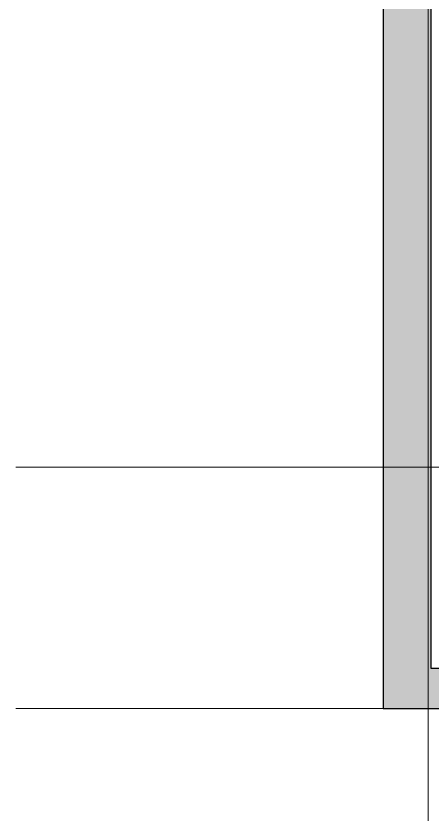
# Model space of a CAD drawing. Header units: millimetres. Extents: x 906 to 41302, y 848 to 28850.
# Drawn here: x 8984 to 11569, y 8792 to 13748 of the extents above; entities that cross this region are included whole.
import ezdxf

# ---------------------------------------------------------------- set-up
doc = ezdxf.new("R2010")
doc.units = ezdxf.units.MM
for name, color, linetype in [('PDF_A-ST-AXIS-CEN', 7, 'Continuous'), ('PDF_X-단위세대$및$주동평면도$A-ST-AXIS-CEN', 7, 'Continuous'), ('PDF_X-단위세대$및$주동평면도$A-ST-CONC', 7, 'Continuous')]:
    doc.layers.add(name, color=color, linetype=linetype)
doc.layers.add('PDF_X-단위세대$및$주동평면도$S-ST-CONC-PAT1', color=7, linetype='Continuous', true_color=0xb7b7b7)

msp = doc.modelspace()

# ---------------------------------------------------------------- linework, layer by layer
at = {"layer": 'PDF_A-ST-AXIS-CEN', "lineweight": 5}
for points in [[(10492.3, 10946.3), (8984.2, 10946.3)], [(10493.4, 9446.7), (8984.2, 9446.7)]]:
    msp.add_lwpolyline(points, dxfattribs=at)
at = {"layer": 'PDF_X-단위세대$및$주동평면도$A-ST-AXIS-CEN', "lineweight": 5}
for points in [[(11544.3, 20991), (11544.3, 7677.2)], [(15769.2, 10946.3), (10492.3, 10946.3)], [(15769.2, 9446.7), (10493.4, 9446.7), (12824.9, 9446.7)]]:
    msp.add_lwpolyline(points, dxfattribs=at)
at = {"layer": 'PDF_X-단위세대$및$주동평면도$A-ST-CONC', "lineweight": 25}
msp.add_lwpolyline([(12349.7, 18411.8), (11264.9, 18411.8), (11264.9, 9446.7), (12824.9, 9446.7), (12824.9, 9696.5), (11564.4, 9696.5), (11564.4, 18161), (12349.7, 18161)], close=True, dxfattribs=at)
at = {"layer": 'PDF_X-단위세대$및$주동평면도$S-ST-CONC-PAT1', "transparency": 33554559}
for points in [[(11564.4, 18161), (11264.9, 18161), (11564.4, 9696.5)], [(11264.9, 18161), (11564.4, 9696.5), (11264.9, 9696.5)], [(12824.9, 9696.5), (11264.9, 9696.5), (12824.9, 9446.7)], [(11264.9, 9696.5), (12824.9, 9446.7), (11264.9, 9446.7)]]:
    msp.add_solid(points, dxfattribs=at)

doc.saveas('drawing.dxf')
